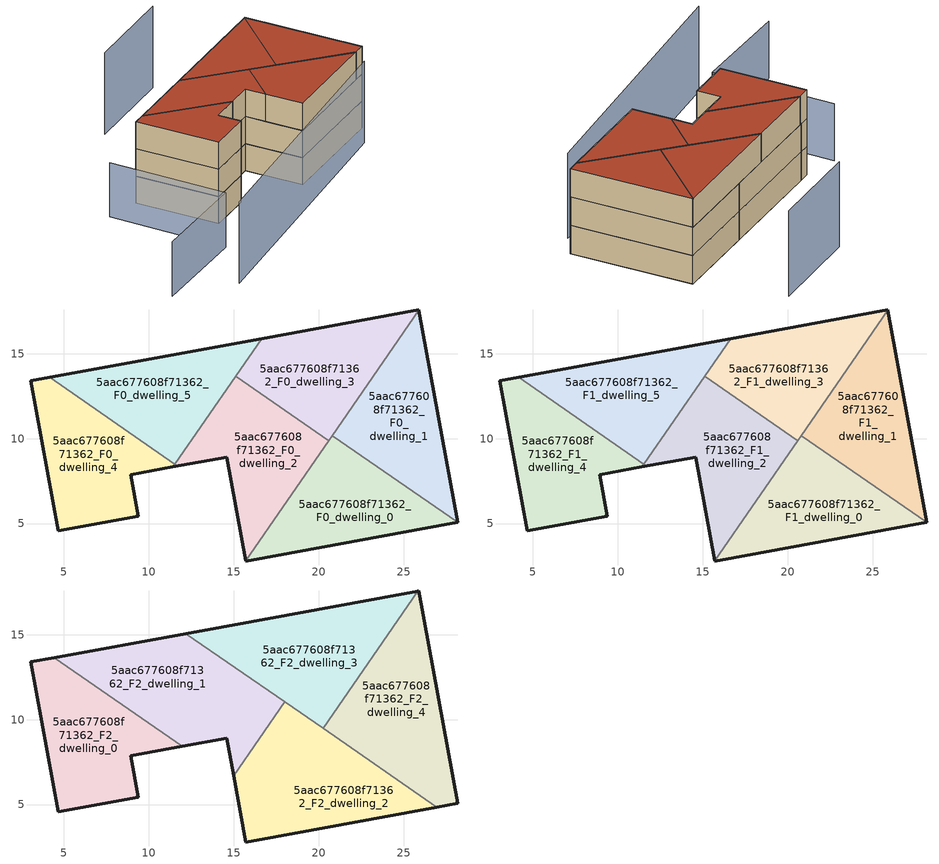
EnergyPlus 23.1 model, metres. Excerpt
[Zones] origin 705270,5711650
5aac677608f71362_F0_dwelling_0
 floor ground (EU_floor_Construction): 28.19,5.07 20.8,10.17 15.71,2.8 z0
 wall outside (EU_wall_Construction): 28.19,5.07 15.71,2.8 z0:3
 wall to 5aac677608f71362_F0_dwelling_1 (EU_wall_Construction): 20.8,10.17 28.19,5.07 z0:3
 wall to 5aac677608f71362_F0_dwelling_2 (EU_wall_Construction): 15.71,2.8 20.59,9.87 z0:3
 wall to 5aac677608f71362_F0_dwelling_3 (EU_wall_Construction): 20.59,9.87 20.8,10.17 z0:3
5aac677608f71362_F0_dwelling_1
 floor ground (EU_floor_Construction): 28.19,5.07 25.9,17.55 20.8,10.17 z0
 wall outside (EU_wall_Construction): 25.9,17.55 28.19,5.07 z0:3
 wall to 5aac677608f71362_F0_dwelling_3 (EU_wall_Construction): 20.8,10.17 25.9,17.55 z0:3
5aac677608f71362_F0_dwelling_2
 floor ground (EU_floor_Construction): 15.71,2.8 20.59,9.87 15.11,13.66 11.43,8.33 14.59,8.91 z0
 wall outside (EU_wall_Construction): 15.71,2.8 14.59,8.91 11.43,8.33 z0:3
 wall to 5aac677608f71362_F0_dwelling_3 (EU_wall_Construction): 15.11,13.66 20.59,9.87 z0:3
 wall to 5aac677608f71362_F0_dwelling_5 (EU_wall_Construction): 11.54,8.5 15.11,13.66 z0:3
 wall to 5aac677608f71362_F0_dwelling_4 (EU_wall_Construction): 11.43,8.33 11.54,8.5 z0:3
5aac677608f71362_F0_dwelling_3
 floor ground (EU_floor_Construction): 20.59,9.87 25.9,17.55 25.9,17.58 16.64,15.88 15.11,13.66 z0
 wall outside (EU_wall_Construction): 16.64,15.88 25.9,17.58 25.9,17.55 z0:3
 wall to 5aac677608f71362_F0_dwelling_5 (EU_wall_Construction): 15.11,13.66 16.64,15.88 z0:3
5aac677608f71362_F0_dwelling_4
 floor ground (EU_floor_Construction): 9.39,5.44 8.95,7.88 11.43,8.33 11.54,8.5 4.16,13.6 3.05,13.4 4.67,4.58 z0
 wall outside (EU_wall_Construction): 11.43,8.33 8.95,7.88 9.39,5.44 4.67,4.58 3.05,13.4 4.16,13.6 z0:3
 wall to 5aac677608f71362_F0_dwelling_5 (EU_wall_Construction): 4.16,13.6 11.54,8.5 z0:3
5aac677608f71362_F0_dwelling_5
 floor ground (EU_floor_Construction): 11.54,8.5 16.64,15.88 4.16,13.6 z0
 wall outside (EU_wall_Construction): 4.16,13.6 16.64,15.88 z0:3
5aac677608f71362_F1_dwelling_0
 floor to 5aac677608f71362_F0_dwelling_0 (EU_floor_Construction): 28.19,5.07 20.8,10.17 15.71,2.8 z3
 wall outside (EU_wall_Construction): 28.19,5.07 15.71,2.8 z3:6
 wall to 5aac677608f71362_F1_dwelling_1 (EU_wall_Construction): 20.8,10.17 28.19,5.07 z3:6
 wall to 5aac677608f71362_F1_dwelling_2 (EU_wall_Construction): 15.71,2.8 20.59,9.87 z3:6
 wall to 5aac677608f71362_F1_dwelling_3 (EU_wall_Construction): 20.59,9.87 20.8,10.17 z3:6
 ceiling adiabatic (EU_roof_Construction): 28.19,5.07 26.96,4.85 20.3,9.45 20.8,10.17 z6
5aac677608f71362_F1_dwelling_1
 floor to 5aac677608f71362_F0_dwelling_1 (EU_floor_Construction): 28.19,5.07 25.9,17.55 20.8,10.17 z3
 wall outside (EU_wall_Construction): 25.9,17.55 28.19,5.07 z3:6
 wall to 5aac677608f71362_F1_dwelling_3 (EU_wall_Construction): 20.8,10.17 25.9,17.55 z3:6
 ceiling adiabatic (EU_roof_Construction): 25.9,17.55 28.19,5.07 20.8,10.17 z6
5aac677608f71362_F1_dwelling_2
 floor to 5aac677608f71362_F0_dwelling_2 (EU_floor_Construction): 15.71,2.8 20.59,9.87 15.11,13.66 11.43,8.33 14.59,8.91 z3
 wall outside (EU_wall_Construction): 15.71,2.8 14.59,8.91 11.43,8.33 z3:6
 wall to 5aac677608f71362_F1_dwelling_3 (EU_wall_Construction): 15.11,13.66 20.59,9.87 z3:6
 wall to 5aac677608f71362_F1_dwelling_5 (EU_wall_Construction): 11.54,8.5 15.11,13.66 z3:6
 wall to 5aac677608f71362_F1_dwelling_4 (EU_wall_Construction): 11.43,8.33 11.54,8.5 z3:6
5aac677608f71362_F1_dwelling_3
 floor to 5aac677608f71362_F0_dwelling_3 (EU_floor_Construction): 20.59,9.87 25.9,17.55 25.9,17.58 16.64,15.88 15.11,13.66 z3
 wall outside (EU_wall_Construction): 16.64,15.88 25.9,17.58 25.9,17.55 z3:6
 wall to 5aac677608f71362_F1_dwelling_5 (EU_wall_Construction): 15.11,13.66 16.64,15.88 z3:6
 ceiling adiabatic (EU_roof_Construction): 25.9,17.58 25.9,17.55 20.59,9.87 20.55,9.9 25.84,17.57 z6
5aac677608f71362_F1_dwelling_4
 floor to 5aac677608f71362_F0_dwelling_4 (EU_floor_Construction): 9.39,5.44 8.95,7.88 11.43,8.33 11.54,8.5 4.16,13.6 3.05,13.4 4.67,4.58 z3
 wall outside (EU_wall_Construction): 11.43,8.33 8.95,7.88 9.39,5.44 4.67,4.58 3.05,13.4 4.16,13.6 z3:6
 wall to 5aac677608f71362_F1_dwelling_5 (EU_wall_Construction): 4.16,13.6 11.54,8.5 z3:6
5aac677608f71362_F1_dwelling_5
 floor to 5aac677608f71362_F0_dwelling_5 (EU_floor_Construction): 11.54,8.5 16.64,15.88 4.16,13.6 z3
 wall outside (EU_wall_Construction): 4.16,13.6 16.64,15.88 z3:6
5aac677608f71362_F2_dwelling_0
 floor to 5aac677608f71362_F1_dwelling_4 (EU_floor_Construction): 9.39,5.44 8.95,7.88 11.43,8.33 11.54,8.5 4.16,13.6 3.05,13.4 4.67,4.58 z6
 floor to 5aac677608f71362_F1_dwelling_5 (EU_floor_Construction): 11.54,8.5 11.65,8.66 4.42,13.65 4.16,13.6 z6
 floor to 5aac677608f71362_F1_dwelling_2 (EU_floor_Construction): 11.97,8.43 11.65,8.66 11.43,8.33 z6
 wall outside (EU_wall_Construction): 11.97,8.43 8.95,7.88 9.39,5.44 4.67,4.58 3.05,13.4 4.42,13.65 z6:9
 wall to 5aac677608f71362_F2_dwelling_1 (EU_wall_Construction): 4.42,13.65 11.97,8.43 z6:9
 roof outside (EU_roof_Construction): 11.97,8.43 8.95,7.88 9.39,5.44 4.67,4.58 3.05,13.4 4.42,13.65 z9
5aac677608f71362_F2_dwelling_1
 floor to 5aac677608f71362_F1_dwelling_5 (EU_floor_Construction): 11.65,8.66 14.82,13.24 12.17,15.07 4.42,13.65 z6
 floor to 5aac677608f71362_F1_dwelling_2 (EU_floor_Construction): 14.99,6.7 17.99,11.04 14.82,13.24 11.65,8.66 11.97,8.43 14.59,8.91 z6
 wall outside (EU_wall_Construction): 14.99,6.7 14.59,8.91 11.97,8.43 / 4.42,13.65 12.17,15.07 z6:9
 wall to 5aac677608f71362_F2_dwelling_2 (EU_wall_Construction): 17.99,11.04 14.99,6.7 z6:9
 wall to 5aac677608f71362_F2_dwelling_3 (EU_wall_Construction): 12.17,15.07 17.99,11.04 z6:9
 roof outside (EU_roof_Construction): 17.99,11.04 14.99,6.7 14.59,8.91 11.97,8.43 4.42,13.65 12.17,15.07 z9
5aac677608f71362_F2_dwelling_2
 floor to 5aac677608f71362_F1_dwelling_0 (EU_floor_Construction): 26.96,4.85 20.3,9.45 15.71,2.8 z6
 floor to 5aac677608f71362_F1_dwelling_2 (EU_floor_Construction): 15.71,2.8 20.3,9.45 17.99,11.04 14.99,6.7 z6
 wall outside (EU_wall_Construction): 26.96,4.85 15.71,2.8 14.99,6.7 z6:9
 wall to 5aac677608f71362_F2_dwelling_4 (EU_wall_Construction): 20.26,9.48 26.96,4.85 z6:9
 wall to 5aac677608f71362_F2_dwelling_3 (EU_wall_Construction): 17.99,11.04 20.26,9.48 z6:9
 roof outside (EU_roof_Construction): 26.96,4.85 15.71,2.8 14.99,6.7 17.99,11.04 z9
5aac677608f71362_F2_dwelling_3
 floor to 5aac677608f71362_F1_dwelling_2 (EU_floor_Construction): 20.26,9.48 20.55,9.9 15.11,13.66 14.82,13.24 z6
 floor to 5aac677608f71362_F1_dwelling_3 (EU_floor_Construction): 20.55,9.9 25.84,17.57 16.64,15.88 15.11,13.66 z6
 floor to 5aac677608f71362_F1_dwelling_5 (EU_floor_Construction): 14.82,13.24 16.64,15.88 12.17,15.07 z6
 wall outside (EU_wall_Construction): 12.17,15.07 25.84,17.57 z6:9
 wall to 5aac677608f71362_F2_dwelling_4 (EU_wall_Construction): 25.84,17.57 20.26,9.48 z6:9
 roof outside (EU_roof_Construction): 25.84,17.57 20.26,9.48 12.17,15.07 z9
5aac677608f71362_F2_dwelling_4
 floor to 5aac677608f71362_F1_dwelling_2 (EU_floor_Construction): 20.3,9.45 20.59,9.87 20.55,9.9 20.26,9.48 z6
 floor adiabatic (EU_floor_Construction): 28.19,5.07 25.9,17.58 25.84,17.57 20.26,9.48 20.55,9.9 20.59,9.87 20.3,9.45 26.96,4.85 z6
 wall outside (EU_wall_Construction): 25.84,17.57 25.9,17.58 28.19,5.07 26.96,4.85 z6:9
 roof outside (EU_roof_Construction): 25.9,17.58 28.19,5.07 26.96,4.85 20.26,9.48 25.84,17.57 z9
shading: -3.54,-4.16 26.01,3.14 / 22.33,25.98 12.1,24.05 z0:9; -0.61,13.76 1.4,1.18 / 1.4,1.18 -9.43,-0.55 z0:6
[Building]
EU S2 Campaign: North Axis=0; Terrain=City; Solar Distribution=FullExterior
[Site:Location]
London: Latitude=51.5; Longitude=-0.5; Time Zone=0; Elevation=25
[SizingPeriod:WeatherFileDays]
AnnualSizingPeriod: Begin Month=1; Begin Day of Month=1; End Month=12; End Day of Month=31; Day of Week for Start Day=Monday; Use Weather File Daylight Saving Period=No; Use Weather File Rain and Snow Indicators=No
[MATERIAL]
EU_InternalMass_Material: Roughness=MediumRough; Thickness=0.1; Conductivity=1; Density=1800; Specific Heat=900; Thermal Absorptance=0.9; Solar Absorptance=0.7; Visible Absorptance=0.7
[MATERIAL:NOMASS] Roughness=MediumRough; Thermal Absorptance=0.9; Solar Absorptance=0.7; Visible Absorptance=0.7
Name | Thermal Resistance
EU_wall_NoMass | 1.04674
EU_roof_NoMass | 4.32442
EU_floor_NoMass | 2.04616
[CONSTRUCTION]
EU_wall_Construction: EU_wall_NoMass
EU_roof_Construction: EU_roof_NoMass
EU_floor_Construction: EU_floor_NoMass
EU_InternalMass_Construction: EU_InternalMass_Material
[ZONE] Type=1; Multiplier=1; Ceiling Height=autocalculate; Floor Area=autocalculate; Part of Total Floor Area=Yes
Name | Volume
5aac677608f71362_F0_dwelling_0 | 120.688
5aac677608f71362_F1_dwelling_0 | 120.641
5aac677608f71362_F2_dwelling_0 | 125.95
5aac677608f71362_F0_dwelling_1; 5aac677608f71362_F1_dwelling_1; 5aac677608f71362_F0_dwelling_5; 5aac677608f71362_F1_dwelling_5 | 120.737
5aac677608f71362_F2_dwelling_1 | 154.381
5aac677608f71362_F0_dwelling_2; 5aac677608f71362_F1_dwelling_2 | 120.753
5aac677608f71362_F2_dwelling_2 | 154.362
5aac677608f71362_F0_dwelling_3; 5aac677608f71362_F1_dwelling_3 | 120.738
5aac677608f71362_F2_dwelling_3 | 144.88
5aac677608f71362_F0_dwelling_4; 5aac677608f71362_F1_dwelling_4 | 120.741
5aac677608f71362_F2_dwelling_4 | 144.9
[INTERNALMASS] Construction=EU_InternalMass_Construction
Name | Zone or ZoneList | Surface Area
5aac677608f71362_F0_dwelling_0_EU_InternalMass | 5aac677608f71362_F0_dwelling_0 | 40.2457
5aac677608f71362_F0_dwelling_1_EU_InternalMass | 5aac677608f71362_F0_dwelling_1 | 40.2457
5aac677608f71362_F0_dwelling_2_EU_InternalMass | 5aac677608f71362_F0_dwelling_2 | 40.2506
5aac677608f71362_F0_dwelling_3_EU_InternalMass | 5aac677608f71362_F0_dwelling_3 | 40.2456
5aac677608f71362_F0_dwelling_4_EU_InternalMass | 5aac677608f71362_F0_dwelling_4 | 40.2468
5aac677608f71362_F0_dwelling_5_EU_InternalMass | 5aac677608f71362_F0_dwelling_5 | 40.2457
5aac677608f71362_F1_dwelling_0_EU_InternalMass | 5aac677608f71362_F1_dwelling_0 | 40.2457
5aac677608f71362_F1_dwelling_1_EU_InternalMass | 5aac677608f71362_F1_dwelling_1 | 40.2457
5aac677608f71362_F1_dwelling_2_EU_InternalMass | 5aac677608f71362_F1_dwelling_2 | 40.2506
5aac677608f71362_F1_dwelling_3_EU_InternalMass | 5aac677608f71362_F1_dwelling_3 | 40.2456
5aac677608f71362_F1_dwelling_4_EU_InternalMass | 5aac677608f71362_F1_dwelling_4 | 40.2468
5aac677608f71362_F1_dwelling_5_EU_InternalMass | 5aac677608f71362_F1_dwelling_5 | 40.2457
5aac677608f71362_F2_dwelling_0_EU_InternalMass | 5aac677608f71362_F2_dwelling_0 | 41.9832
5aac677608f71362_F2_dwelling_1_EU_InternalMass | 5aac677608f71362_F2_dwelling_1 | 51.4589
5aac677608f71362_F2_dwelling_2_EU_InternalMass | 5aac677608f71362_F2_dwelling_2 | 51.4538
5aac677608f71362_F2_dwelling_3_EU_InternalMass | 5aac677608f71362_F2_dwelling_3 | 48.2932
5aac677608f71362_F2_dwelling_4_EU_InternalMass | 5aac677608f71362_F2_dwelling_4 | 48.3025
[OTHEREQUIPMENT] Fuel Type=Electricity; Design Level Calculation Method=Watts/Area; Power per Zone Floor Area=1; Fraction Latent=0; Fraction Radiant=0; Fraction Lost=0; Carbon Dioxide Generation Rate=0; EndUse Subcategory=EU_Step8_InternalGains
Name | Zone or ZoneList or Space or SpaceList | Schedule
EU_Step8_InternalGain_5aac677608f71362_F0_dwelling_0_f000 | 5aac677608f71362_F0_dwelling_0 | EU_Step8_GainSchedule_5aac677608f71362_F0_dwelling_0_f000
EU_Step8_InternalGain_5aac677608f71362_F0_dwelling_1_f000 | 5aac677608f71362_F0_dwelling_1 | EU_Step8_GainSchedule_5aac677608f71362_F0_dwelling_1_f000
EU_Step8_InternalGain_5aac677608f71362_F0_dwelling_2_f000 | 5aac677608f71362_F0_dwelling_2 | EU_Step8_GainSchedule_5aac677608f71362_F0_dwelling_2_f000
EU_Step8_InternalGain_5aac677608f71362_F0_dwelling_3_f000 | 5aac677608f71362_F0_dwelling_3 | EU_Step8_GainSchedule_5aac677608f71362_F0_dwelling_3_f000
EU_Step8_InternalGain_5aac677608f71362_F0_dwelling_4_f000 | 5aac677608f71362_F0_dwelling_4 | EU_Step8_GainSchedule_5aac677608f71362_F0_dwelling_4_f000
EU_Step8_InternalGain_5aac677608f71362_F0_dwelling_5_f000 | 5aac677608f71362_F0_dwelling_5 | EU_Step8_GainSchedule_5aac677608f71362_F0_dwelling_5_f000
EU_Step8_InternalGain_5aac677608f71362_F1_dwelling_0_f000 | 5aac677608f71362_F1_dwelling_0 | EU_Step8_GainSchedule_5aac677608f71362_F1_dwelling_0_f000
EU_Step8_InternalGain_5aac677608f71362_F1_dwelling_1_f000 | 5aac677608f71362_F1_dwelling_1 | EU_Step8_GainSchedule_5aac677608f71362_F1_dwelling_1_f000
EU_Step8_InternalGain_5aac677608f71362_F1_dwelling_2_f000 | 5aac677608f71362_F1_dwelling_2 | EU_Step8_GainSchedule_5aac677608f71362_F1_dwelling_2_f000
EU_Step8_InternalGain_5aac677608f71362_F1_dwelling_3_f000 | 5aac677608f71362_F1_dwelling_3 | EU_Step8_GainSchedule_5aac677608f71362_F1_dwelling_3_f000
EU_Step8_InternalGain_5aac677608f71362_F1_dwelling_4_f000 | 5aac677608f71362_F1_dwelling_4 | EU_Step8_GainSchedule_5aac677608f71362_F1_dwelling_4_f000
EU_Step8_InternalGain_5aac677608f71362_F1_dwelling_5_f000 | 5aac677608f71362_F1_dwelling_5 | EU_Step8_GainSchedule_5aac677608f71362_F1_dwelling_5_f000
EU_Step8_InternalGain_5aac677608f71362_F2_dwelling_0_f000 | 5aac677608f71362_F2_dwelling_0 | EU_Step8_GainSchedule_5aac677608f71362_F2_dwelling_0_f000
EU_Step8_InternalGain_5aac677608f71362_F2_dwelling_1_f000 | 5aac677608f71362_F2_dwelling_1 | EU_Step8_GainSchedule_5aac677608f71362_F2_dwelling_1_f000
EU_Step8_InternalGain_5aac677608f71362_F2_dwelling_2_f000 | 5aac677608f71362_F2_dwelling_2 | EU_Step8_GainSchedule_5aac677608f71362_F2_dwelling_2_f000
EU_Step8_InternalGain_5aac677608f71362_F2_dwelling_3_f000 | 5aac677608f71362_F2_dwelling_3 | EU_Step8_GainSchedule_5aac677608f71362_F2_dwelling_3_f000
EU_Step8_InternalGain_5aac677608f71362_F2_dwelling_4_f000 | 5aac677608f71362_F2_dwelling_4 | EU_Step8_GainSchedule_5aac677608f71362_F2_dwelling_4_f000
[ZONEVENTILATION:DESIGNFLOWRATE] Schedule=EU_AlwaysOn; Design Flow Rate Calculation Method=AirChanges/Hour; Air Changes per Hour=0.488719; Ventilation Type=Natural; Fan Pressure Rise=0; Fan Total Efficiency=1; Constant Term Coefficient=1; Temperature Term Coefficient=0; Velocity Term Coefficient=0; Velocity Squared Term Coefficient=0; Minimum Indoor Temperature=-100; Maximum Indoor Temperature=100; Delta Temperature=-100; Minimum Outdoor Temperature=-100; Maximum Outdoor Temperature=100; Maximum Wind Speed=40
Name | Zone or ZoneList or Space or SpaceList
EU_ConstantAir_5aac677608f71362_F0_dwelling_0 | 5aac677608f71362_F0_dwelling_0
EU_ConstantAir_5aac677608f71362_F0_dwelling_1 | 5aac677608f71362_F0_dwelling_1
EU_ConstantAir_5aac677608f71362_F0_dwelling_2 | 5aac677608f71362_F0_dwelling_2
EU_ConstantAir_5aac677608f71362_F0_dwelling_3 | 5aac677608f71362_F0_dwelling_3
EU_ConstantAir_5aac677608f71362_F0_dwelling_4 | 5aac677608f71362_F0_dwelling_4
EU_ConstantAir_5aac677608f71362_F0_dwelling_5 | 5aac677608f71362_F0_dwelling_5
EU_ConstantAir_5aac677608f71362_F1_dwelling_0 | 5aac677608f71362_F1_dwelling_0
EU_ConstantAir_5aac677608f71362_F1_dwelling_1 | 5aac677608f71362_F1_dwelling_1
EU_ConstantAir_5aac677608f71362_F1_dwelling_2 | 5aac677608f71362_F1_dwelling_2
EU_ConstantAir_5aac677608f71362_F1_dwelling_3 | 5aac677608f71362_F1_dwelling_3
EU_ConstantAir_5aac677608f71362_F1_dwelling_4 | 5aac677608f71362_F1_dwelling_4
EU_ConstantAir_5aac677608f71362_F1_dwelling_5 | 5aac677608f71362_F1_dwelling_5
EU_ConstantAir_5aac677608f71362_F2_dwelling_0 | 5aac677608f71362_F2_dwelling_0
EU_ConstantAir_5aac677608f71362_F2_dwelling_1 | 5aac677608f71362_F2_dwelling_1
EU_ConstantAir_5aac677608f71362_F2_dwelling_2 | 5aac677608f71362_F2_dwelling_2
EU_ConstantAir_5aac677608f71362_F2_dwelling_3 | 5aac677608f71362_F2_dwelling_3
EU_ConstantAir_5aac677608f71362_F2_dwelling_4 | 5aac677608f71362_F2_dwelling_4
[HVACTEMPLATE:THERMOSTAT] Constant Heating Setpoint=20; Constant Cooling Setpoint=50
EU_HeatOnly_5aac677608f71362_F0_dwelling_0; EU_HeatOnly_5aac677608f71362_F0_dwelling_1; EU_HeatOnly_5aac677608f71362_F0_dwelling_2; EU_HeatOnly_5aac677608f71362_F0_dwelling_3; EU_HeatOnly_5aac677608f71362_F0_dwelling_4; EU_HeatOnly_5aac677608f71362_F0_dwelling_5; EU_HeatOnly_5aac677608f71362_F1_dwelling_0; EU_HeatOnly_5aac677608f71362_F1_dwelling_1; EU_HeatOnly_5aac677608f71362_F1_dwelling_2; EU_HeatOnly_5aac677608f71362_F1_dwelling_3; EU_HeatOnly_5aac677608f71362_F1_dwelling_4; EU_HeatOnly_5aac677608f71362_F1_dwelling_5; EU_HeatOnly_5aac677608f71362_F2_dwelling_0; EU_HeatOnly_5aac677608f71362_F2_dwelling_1; EU_HeatOnly_5aac677608f71362_F2_dwelling_2; EU_HeatOnly_5aac677608f71362_F2_dwelling_3; EU_HeatOnly_5aac677608f71362_F2_dwelling_4
[HVACTEMPLATE:ZONE:IDEALLOADSAIRSYSTEM] System Availability Schedule=EU_AlwaysOn; Maximum Heating Supply Air Temperature=50; Minimum Cooling Supply Air Temperature=13; Maximum Heating Supply Air Humidity Ratio=0.0156; Minimum Cooling Supply Air Humidity Ratio=0.0077; Heating Limit=NoLimit; Cooling Limit=NoLimit; Heating Availability Schedule=EU_AlwaysOn; Cooling Availability Schedule=EU_CoolingOff; Dehumidification Control Type=ConstantSensibleHeatRatio; Cooling Sensible Heat Ratio=0.7; Dehumidification Setpoint=60; Humidification Control Type=None; Humidification Setpoint=30; Outdoor Air Method=None; Outdoor Air Flow Rate per Person=0.00944; Outdoor Air Flow Rate per Zone Floor Area=0; Outdoor Air Flow Rate per Zone=0; Demand Controlled Ventilation Type=None; Outdoor Air Economizer Type=NoEconomizer; Heat Recovery Type=None; Sensible Heat Recovery Effectiveness=0.7; Latent Heat Recovery Effectiveness=0.65
Name | Template Thermostat
5aac677608f71362_F0_dwelling_0 | EU_HeatOnly_5aac677608f71362_F0_dwelling_0
5aac677608f71362_F0_dwelling_1 | EU_HeatOnly_5aac677608f71362_F0_dwelling_1
5aac677608f71362_F0_dwelling_2 | EU_HeatOnly_5aac677608f71362_F0_dwelling_2
5aac677608f71362_F0_dwelling_3 | EU_HeatOnly_5aac677608f71362_F0_dwelling_3
5aac677608f71362_F0_dwelling_4 | EU_HeatOnly_5aac677608f71362_F0_dwelling_4
5aac677608f71362_F0_dwelling_5 | EU_HeatOnly_5aac677608f71362_F0_dwelling_5
5aac677608f71362_F1_dwelling_0 | EU_HeatOnly_5aac677608f71362_F1_dwelling_0
5aac677608f71362_F1_dwelling_1 | EU_HeatOnly_5aac677608f71362_F1_dwelling_1
5aac677608f71362_F1_dwelling_2 | EU_HeatOnly_5aac677608f71362_F1_dwelling_2
5aac677608f71362_F1_dwelling_3 | EU_HeatOnly_5aac677608f71362_F1_dwelling_3
5aac677608f71362_F1_dwelling_4 | EU_HeatOnly_5aac677608f71362_F1_dwelling_4
5aac677608f71362_F1_dwelling_5 | EU_HeatOnly_5aac677608f71362_F1_dwelling_5
5aac677608f71362_F2_dwelling_0 | EU_HeatOnly_5aac677608f71362_F2_dwelling_0
5aac677608f71362_F2_dwelling_1 | EU_HeatOnly_5aac677608f71362_F2_dwelling_1
5aac677608f71362_F2_dwelling_2 | EU_HeatOnly_5aac677608f71362_F2_dwelling_2
5aac677608f71362_F2_dwelling_3 | EU_HeatOnly_5aac677608f71362_F2_dwelling_3
5aac677608f71362_F2_dwelling_4 | EU_HeatOnly_5aac677608f71362_F2_dwelling_4
[SIZING:ZONE] Zone Cooling Design Supply Air Temperature Input Method=SupplyAirTemperature; Zone Cooling Design Supply Air Temperature=13; Zone Heating Design Supply Air Temperature Input Method=SupplyAirTemperature; Zone Heating Design Supply Air Temperature=50; Zone Cooling Design Supply Air Humidity Ratio=0.008; Zone Heating Design Supply Air Humidity Ratio=0.008; Cooling Design Air Flow Method=DesignDay; Cooling Design Air Flow Rate=0; Cooling Minimum Air Flow per Zone Floor Area=0.000762; Cooling Minimum Air Flow=0; Cooling Minimum Air Flow Fraction=0.2; Heating Design Air Flow Method=DesignDay; Heating Design Air Flow Rate=0; Heating Maximum Air Flow per Zone Floor Area=0.002032; Heating Maximum Air Flow=0.141576; Heating Maximum Air Flow Fraction=0.3; Account for Dedicated Outdoor Air System=No; Dedicated Outdoor Air System Control Strategy=NeutralSupplyAir; Dedicated Outdoor Air Low Setpoint Temperature for Design=autosize; Dedicated Outdoor Air High Setpoint Temperature for Design=autosize; Zone Load Sizing Method=Sensible Load Only No Latent Load; Zone Latent Cooling Design Supply Air Humidity Ratio Input Method=HumidityRatioDifference; Zone Cooling Design Supply Air Humidity Ratio Difference=0.005; Zone Latent Heating Design Supply Air Humidity Ratio Input Method=HumidityRatioDifference; Zone Humidification Design Supply Air Humidity Ratio Difference=0.005
5aac677608f71362_F0_dwelling_0; 5aac677608f71362_F0_dwelling_1; 5aac677608f71362_F0_dwelling_2; 5aac677608f71362_F0_dwelling_3; 5aac677608f71362_F0_dwelling_4; 5aac677608f71362_F0_dwelling_5; 5aac677608f71362_F1_dwelling_0; 5aac677608f71362_F1_dwelling_1; 5aac677608f71362_F1_dwelling_2; 5aac677608f71362_F1_dwelling_3; 5aac677608f71362_F1_dwelling_4; 5aac677608f71362_F1_dwelling_5; 5aac677608f71362_F2_dwelling_0; 5aac677608f71362_F2_dwelling_1; 5aac677608f71362_F2_dwelling_2; 5aac677608f71362_F2_dwelling_3; 5aac677608f71362_F2_dwelling_4
[SCHEDULE:CONSTANT]
Name | Hourly Value
EU_AlwaysOn | 1
EU_CoolingOff | 0
[SCHEDULE:FILE] Column Number=1; Rows to Skip at Top=0; Number of Hours of Data=8760; Column Separator=Comma; Interpolate to Timestep=No; Minutes per Item=60; Adjust Schedule for Daylight Savings=Yes
Name | File
EU_Step8_GainSchedule_5aac677608f71362_F0_dwelling_0_f000 | ../../schedules/5aac677608f71362/5aac677608f71362_F0_dwelling_0_f000_gain.csv
EU_Step8_GainSchedule_5aac677608f71362_F0_dwelling_1_f000 | ../../schedules/5aac677608f71362/5aac677608f71362_F0_dwelling_1_f000_gain.csv
EU_Step8_GainSchedule_5aac677608f71362_F0_dwelling_2_f000 | ../../schedules/5aac677608f71362/5aac677608f71362_F0_dwelling_2_f000_gain.csv
EU_Step8_GainSchedule_5aac677608f71362_F0_dwelling_3_f000 | ../../schedules/5aac677608f71362/5aac677608f71362_F0_dwelling_3_f000_gain.csv
EU_Step8_GainSchedule_5aac677608f71362_F0_dwelling_4_f000 | ../../schedules/5aac677608f71362/5aac677608f71362_F0_dwelling_4_f000_gain.csv
EU_Step8_GainSchedule_5aac677608f71362_F0_dwelling_5_f000 | ../../schedules/5aac677608f71362/5aac677608f71362_F0_dwelling_5_f000_gain.csv
EU_Step8_GainSchedule_5aac677608f71362_F1_dwelling_0_f000 | ../../schedules/5aac677608f71362/5aac677608f71362_F1_dwelling_0_f000_gain.csv
EU_Step8_GainSchedule_5aac677608f71362_F1_dwelling_1_f000 | ../../schedules/5aac677608f71362/5aac677608f71362_F1_dwelling_1_f000_gain.csv
EU_Step8_GainSchedule_5aac677608f71362_F1_dwelling_2_f000 | ../../schedules/5aac677608f71362/5aac677608f71362_F1_dwelling_2_f000_gain.csv
EU_Step8_GainSchedule_5aac677608f71362_F1_dwelling_3_f000 | ../../schedules/5aac677608f71362/5aac677608f71362_F1_dwelling_3_f000_gain.csv
EU_Step8_GainSchedule_5aac677608f71362_F1_dwelling_4_f000 | ../../schedules/5aac677608f71362/5aac677608f71362_F1_dwelling_4_f000_gain.csv
EU_Step8_GainSchedule_5aac677608f71362_F1_dwelling_5_f000 | ../../schedules/5aac677608f71362/5aac677608f71362_F1_dwelling_5_f000_gain.csv
EU_Step8_GainSchedule_5aac677608f71362_F2_dwelling_0_f000 | ../../schedules/5aac677608f71362/5aac677608f71362_F2_dwelling_0_f000_gain.csv
EU_Step8_GainSchedule_5aac677608f71362_F2_dwelling_1_f000 | ../../schedules/5aac677608f71362/5aac677608f71362_F2_dwelling_1_f000_gain.csv
EU_Step8_GainSchedule_5aac677608f71362_F2_dwelling_2_f000 | ../../schedules/5aac677608f71362/5aac677608f71362_F2_dwelling_2_f000_gain.csv
EU_Step8_GainSchedule_5aac677608f71362_F2_dwelling_3_f000 | ../../schedules/5aac677608f71362/5aac677608f71362_F2_dwelling_3_f000_gain.csv
EU_Step8_GainSchedule_5aac677608f71362_F2_dwelling_4_f000 | ../../schedules/5aac677608f71362/5aac677608f71362_F2_dwelling_4_f000_gain.csv
